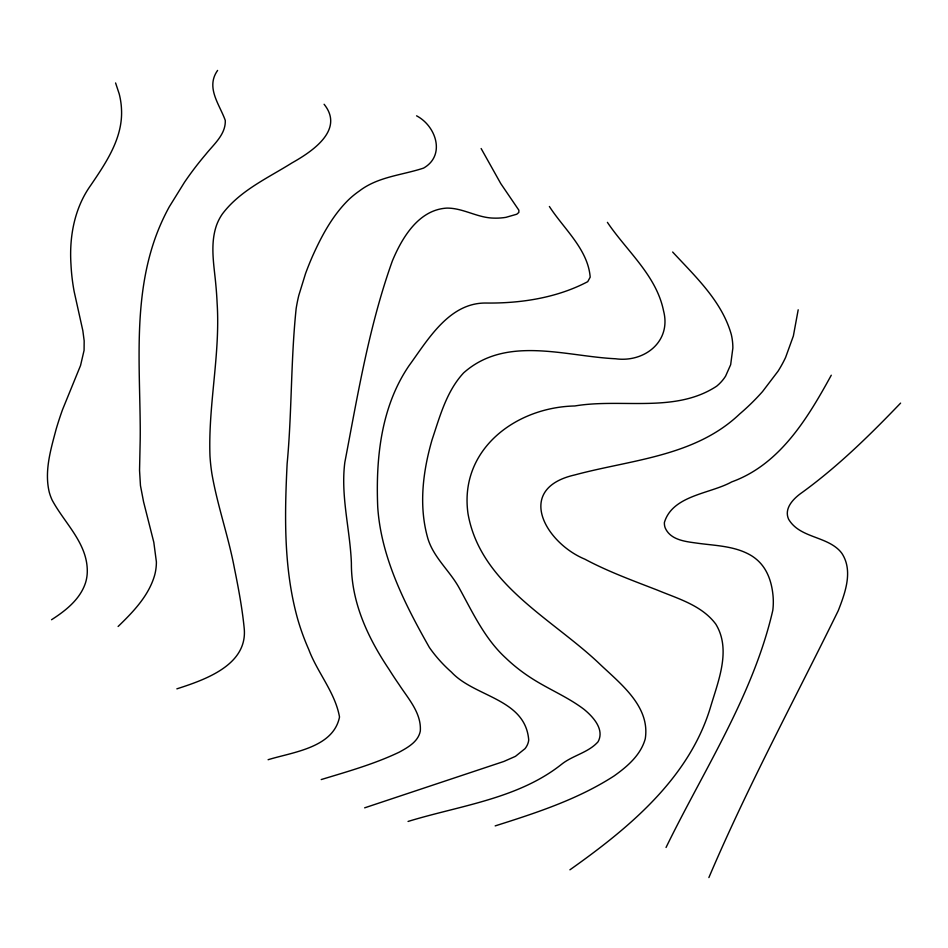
<?xml version="1.0" encoding="UTF-8"?>
<svg xmlns="http://www.w3.org/2000/svg" width="948" height="948" viewBox="0 0 948 948"><rect width="100%" height="100%" fill="white"/><g stroke="black" fill="none" stroke-linecap="round" stroke-linejoin="round"><path stroke-width="1.42" d="M798.192 309.795L793.369 335.971L785.619 357.384A132.839 117.694 -16.7 0 1 778.059 371.178L762.512 391.595A224.854 204.365 -13.8 0 1 739.701 413.956C694.991 456.616 631.285 459.673 574.82 474.924C514.266 488.67 545.515 542.92 584.869 559.178C608.13 571.608 632.98 580.638 657.521 590.177C678.164 598.733 701.875 605.381 715.811 624.151C731.287 649.475 718.501 680.391 710.81 706.141C689.634 778.071 628.749 828.149 569.914 869.814M708.879 877.575C747.605 786.485 794.756 699.387 838.269 610.642C845.095 593.104 853.33 571.004 841.978 553.514A37.837 30.3 -15 0 0 838.34 549.39C823.859 536.011 799.14 537.208 788.594 519.196C783.617 508.128 793.962 498.079 802.304 492.356C838.174 466.262 869.932 435.049 900.6 403.113M217.59 70.425C205.443 87.572 219.652 104.493 225.28 120.432C225.837 134.486 213.727 144.309 205.74 154.394A355.346 316.988 -3.4 0 0 184.457 182.324L169.289 206.794A255.77 231.134 3.8 0 0 154.891 239.003C133.893 298.893 139.664 363.44 140.221 425.688A974.982 671.326 32.9 0 1 140.174 440.832L139.546 470.398L140.458 485.601L143.575 501.848L153.813 542.292L156.396 561.939A78.909 63.433 14.8 0 1 154.737 574.903C148.872 595.711 133.23 611.839 118.109 626.486M666.041 847.476C703.807 769.883 753.281 695.251 772.81 610.299A103.557 83.59 -9.5 0 0 772.857 594.064C771.589 582.582 767.856 570.874 759.704 562.377A52.057 42.032 -11.5 0 0 751.776 555.895C735.897 546.143 716.676 545.752 698.735 543.382C686.79 541.652 670.686 540.633 665.188 527.87A19.955 16.566 -11.6 0 1 664.394 522.466C672.618 495.164 710.111 493.884 731.714 481.892C780.097 464.449 807.815 417.926 831.278 375.218M51.547 619.731C65.625 610.713 80.047 599.385 85.486 582.913A62.106 49.284 16.1 0 0 87.263 572.711C88.2 543.832 64.784 523.651 52.152 500.106A62.213 51.37 15.6 0 1 49.225 492.059C44.212 470.978 50.801 449.364 56.193 429.029A473.502 395.991 -3.6 0 1 62.532 409.654L80.556 365.466L84.076 350.357L84.171 340.853L82.843 330.686L74.169 291.605A234.274 212.992 13.1 0 1 72.119 278.167A238.659 217.139 12.8 0 1 70.958 264.148C69.204 236.609 74.465 207.968 90.807 185.204C106.117 162.629 122.932 138.053 121.51 109.47A81.327 71.598 35.9 0 0 119.211 93.899L115.585 82.95M176.861 688.852C204.922 679.799 248.021 665.022 244.181 628.062C242.167 607.893 238.41 587.938 234.381 568.089C228.385 536.272 217.412 505.616 211.902 473.716A255.676 221.251 -1.4 0 1 209.982 456.106C208.074 404.938 220.446 354.279 217.116 303.04A475.161 378.738 31 0 0 215.86 285.087C214.118 265.298 209.828 244.643 216.511 225.304A58.551 53.337 17 0 1 222.282 214.094C239.891 190.56 267.68 178.141 291.972 162.914C311.714 151.798 344.882 130.054 324.098 104.268M364.648 807.838L503.874 761.457L515.451 756.35L525.05 748.636A24.743 19.256 -2.3 0 0 528.723 740.021C525.37 698.498 474.711 697.278 451.449 672.12A172.157 141.797 -6.3 0 1 429.373 647.46C404.891 604.243 381.001 557.353 377.719 506.943C375.716 458.382 380.918 406.846 409.05 365.655C428.164 339.408 449.388 302.246 486.537 303.04C521.104 303.407 557.057 297.826 587.736 281.663L590.189 277.16C587.985 249.277 563.764 228.823 549.39 206.486M495.176 825.898C536.141 812.922 577.711 799.448 614.055 775.974C627.292 766.553 640.718 755.106 645.244 738.859C650.506 705.976 619.613 683.117 598.638 662.96C551.274 618.203 480.399 583.838 468.028 513.828C458.832 449.755 515.57 407.202 574.82 405.969C621.497 398.077 675.023 413.636 716.724 386.144A41.688 36.356 -16.4 0 0 725.587 376.155L730.659 364.707L732.863 348.058A75.793 66.585 -15 0 0 731.335 334.632C721.997 301.31 695.441 276.626 672.653 252.026M321.218 779.564C347.608 771.542 374.365 764.052 399.333 752.12C407.996 747.356 418.258 741.644 420.308 731.062C421.564 713.097 408.28 698.747 399.12 684.634A561.133 460.408 -20.6 0 1 389.095 669.442C367.8 637.696 351.139 602.11 351.388 563.053C350.085 529.446 340.486 496.029 344.835 462.34C357.787 394.641 369.045 325.982 392.365 260.925C402.094 237.569 418.767 209.615 446.97 208.098C463.051 208.015 477.223 217.661 493.233 218.099A59.7 56.75 -8.7 0 0 505.9 217.353L516.767 214.224L518.84 212.435L518.864 210.183L500.757 183.568L481.134 148.528M408.055 821.454C459.673 805.587 518.011 798.903 561.536 764.325C572.77 755.319 588.353 752.712 598.058 741.786C604.812 729.486 593.104 716.807 584.122 709.424C567.745 696.922 548.406 689.196 531.188 678.01A195.276 161.03 -9.8 0 1 505.888 658.113C484.582 638.668 472.531 612.112 458.832 587.322C449.044 569.855 432.324 556.369 427.264 536.343C418.743 504.609 423.045 470.919 432.063 439.789C439.86 416.528 446.496 391.263 463.643 372.86C506.268 335 565.364 356.365 615.525 358.759C644.332 362.788 671.575 341.6 663.564 310.92C656.431 275.453 626.829 251.173 607.407 222.353M268.106 759.715C292.837 752.072 333.305 747.865 339.514 717.008C335.165 692.419 317.367 672.594 308.728 649.427A340.581 281.651 -8.6 0 1 297.518 618.487C283.582 568.243 284.578 515.392 287.126 463.773C291.972 412.143 290.74 360.086 296.155 308.562A198.843 178.781 -4 0 1 298.798 295.397L305.552 273.545A352.182 308.811 -13.2 0 1 312.461 256.351C321.585 235.922 332.44 215.682 348.52 199.827A91.115 84.064 3.3 0 1 359.387 190.975C378.074 176.612 402.094 175.226 423.59 168.092C445.761 155.448 436.21 126.108 416.575 115.822"/></g></svg>
